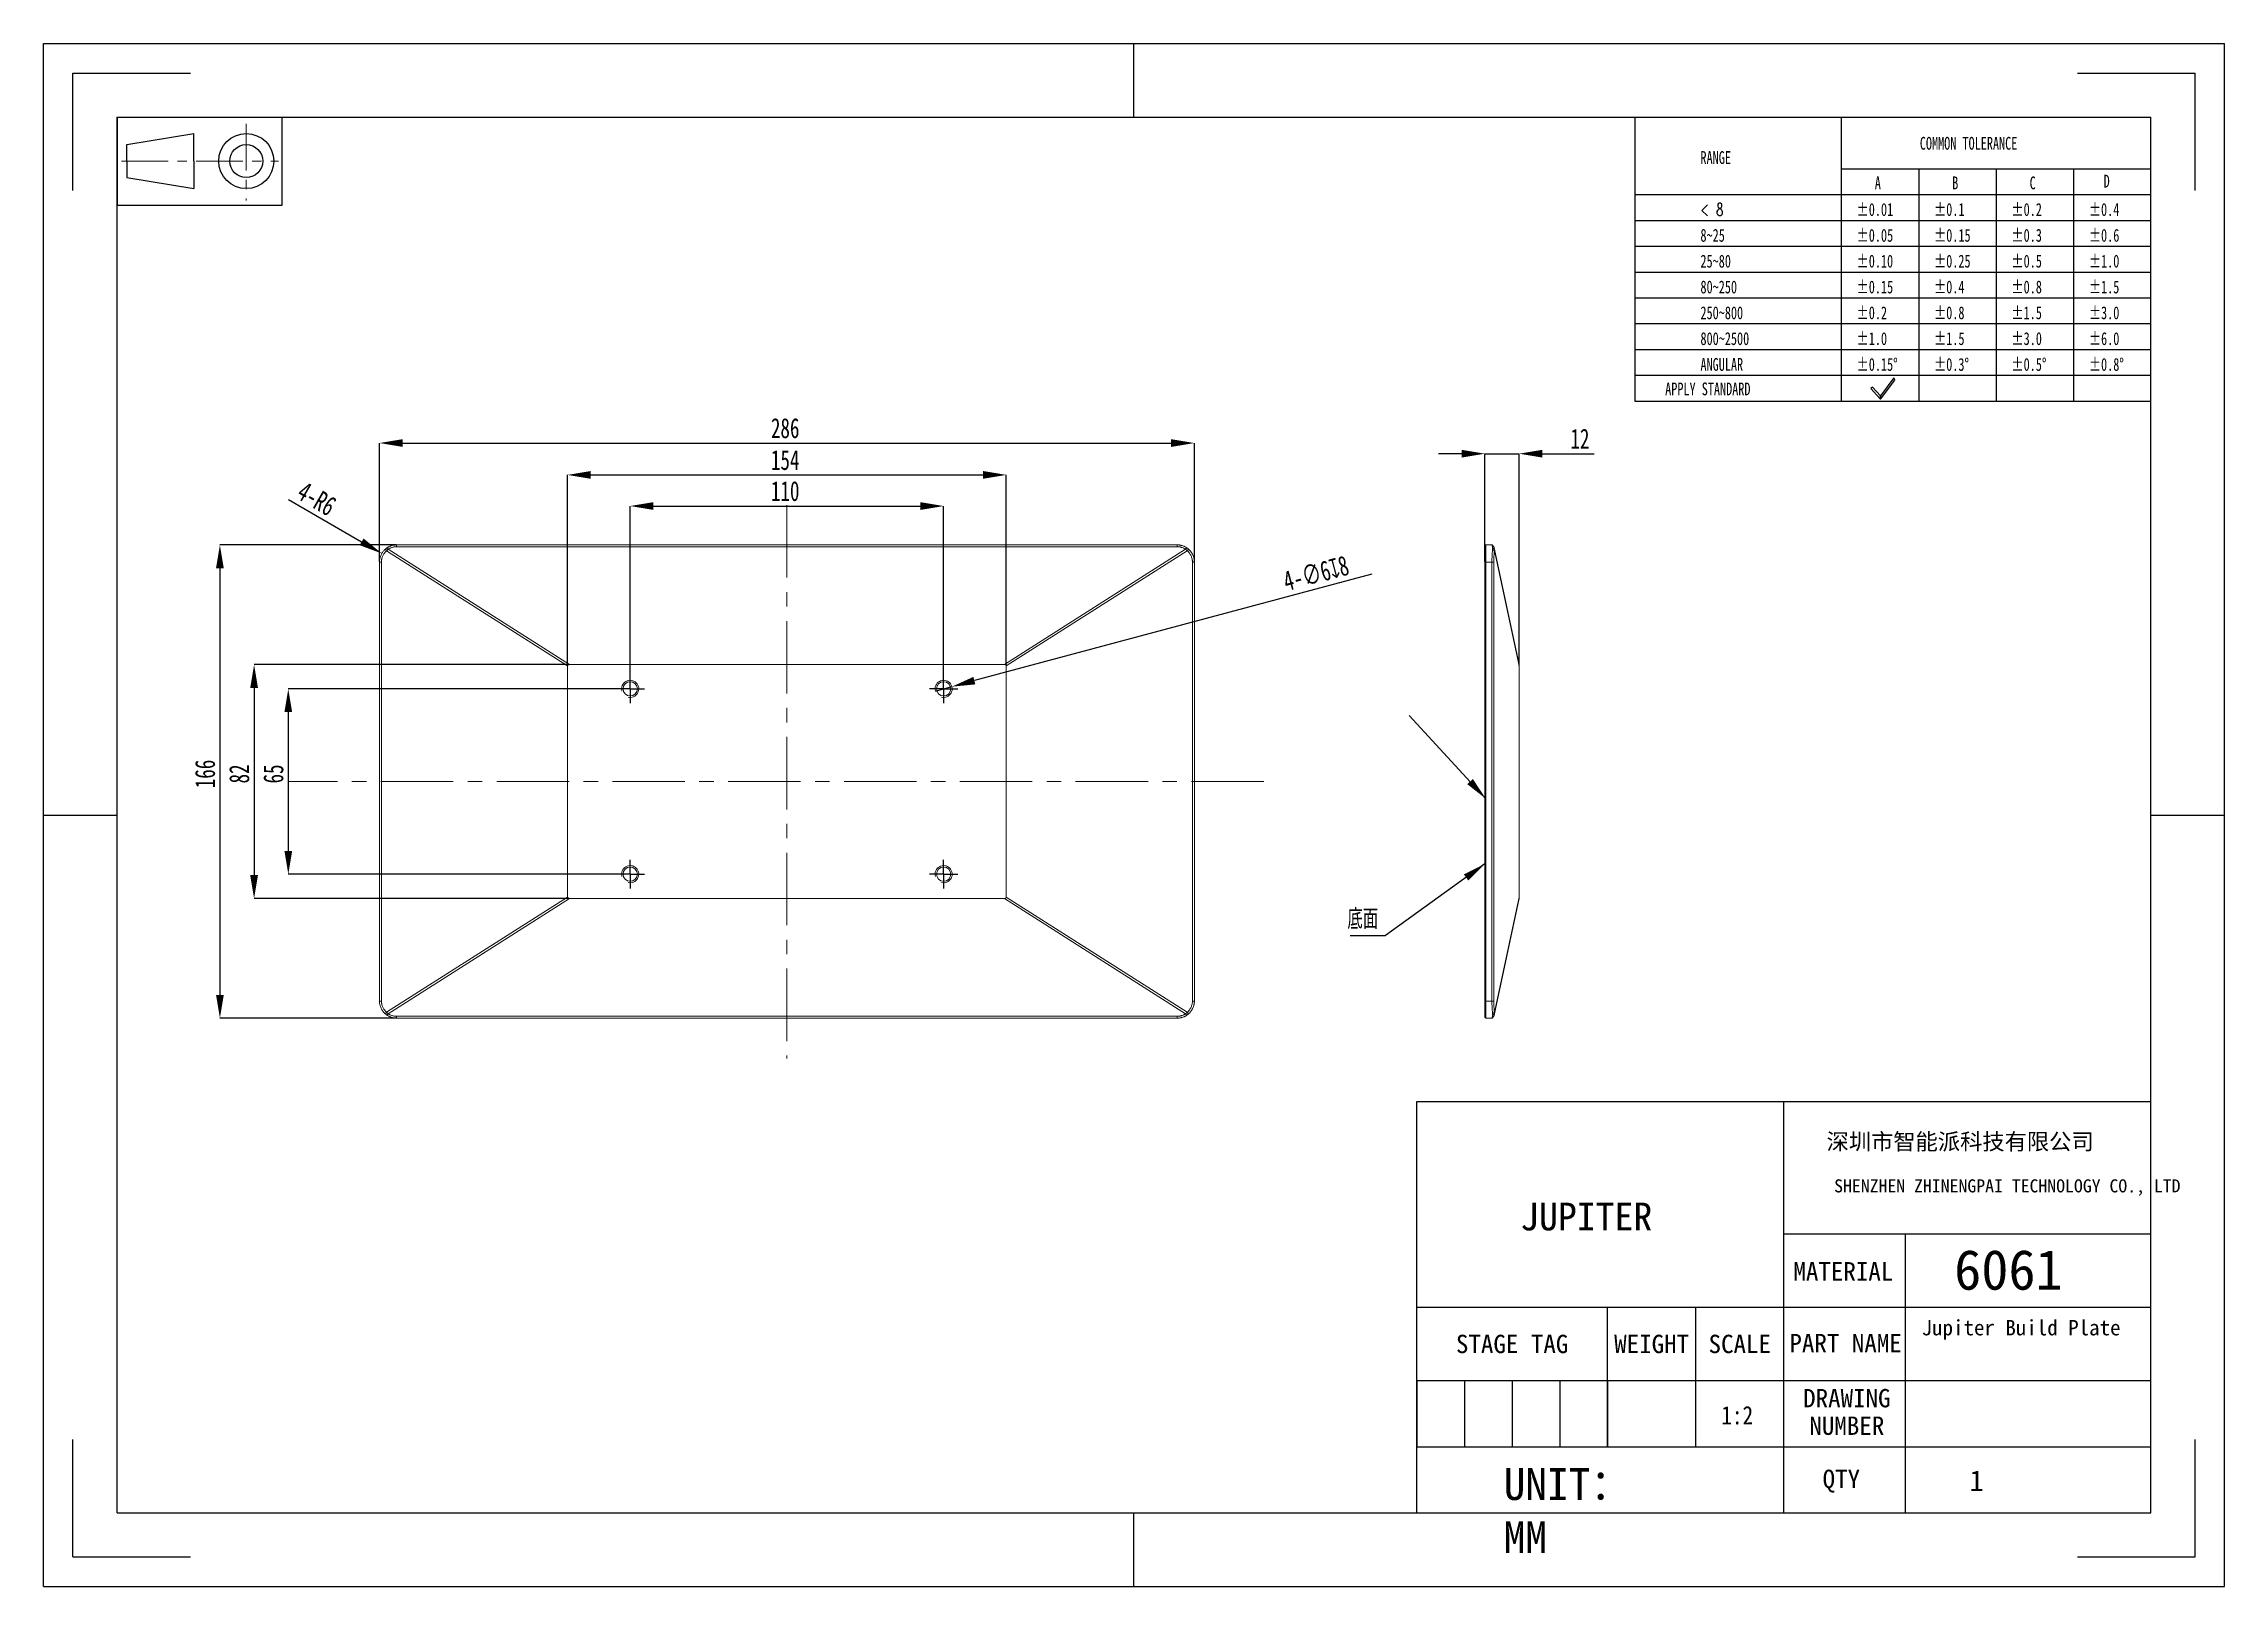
# Model space of a CAD drawing. Header units: millimetres. Extents: x 389 to 772, y 5 to 275.
import ezdxf

# ---------------------------------------------------------------- set-up
doc = ezdxf.new("R2010")
doc.units = ezdxf.units.MM
doc.header["$PDSIZE"] = -1
doc.linetypes.add('CENTER', pattern=[10.16, 6.35, -1.27, 1.27, -1.27])
doc.linetypes.add('CENTERX2', pattern=[20.32, 12.7, -2.54, 2.54, -2.54])
doc.layers.add('DEFAULT_1', color=7, linetype='CENTER', lineweight=18)
doc.layers.add('尺寸线层', color=3, linetype='Continuous', lineweight=18)
doc.layers.add('图框', color=7, linetype='Continuous')
doc.styles.add('SLDTEXTSTYLE0', font='TXT', dxfattribs={"width": 0.7, "bigfont": 'bigfont'})
doc.styles.add('SLDTEXTSTYLE4', font='TXT', dxfattribs={"width": 0.7})
doc.styles.add('SLDTEXTSTYLE5', font='TXT', dxfattribs={"width": 0.642857, "bigfont": 'bigfont'})
doc.styles.add('TEXTSTYLE_2', font='')
doc.styles.add('TEXTSTYLE_3', font='')
doc.styles.get('TEXTSTYLE_2').set_extended_font_data('宋体')
doc.styles.get('TEXTSTYLE_3').set_extended_font_data('宋体')
doc.dimstyles.new('SLDDIMSTYLE0', dxfattribs={"dimtxt": 3.5, "dimasz": 4.08, "dimexe": 0, "dimexo": 0.0625, "dimgap": 0.875, "dimtad": 2, "dimdec": 1, "dimlfac": 2, "dimrnd": 1e-09, "dimzin": 12, "dimdsep": 46, "dimtxsty": 'SLDTEXTSTYLE4', "dimsah": 1, "dimcen": 0.09, "dimadec": 0, "dimazin": 3, "dimtfac": 1, "dimtdec": 1, "dimtofl": 0, "dimtmove": 0, "dimatfit": 3, "dimfxl": 1, "dimfrac": 2, "dimtolj": 1, "dimtzin": 12, "dimarcsym": 0})
doc.dimstyles.new('SLDDIMSTYLE1', dxfattribs={"dimtxt": 3.5, "dimasz": 4.08, "dimexe": 0, "dimexo": 0.0625, "dimgap": 0.875, "dimtad": 2, "dimdec": 1, "dimlfac": 2, "dimrnd": 1e-09, "dimzin": 12, "dimdsep": 46, "dimtxsty": 'SLDTEXTSTYLE4', "dimsah": 1, "dimcen": 0, "dimadec": 0, "dimazin": 3, "dimtfac": 1, "dimtdec": 1, "dimtofl": 0, "dimtmove": 0, "dimatfit": 3, "dimfxl": 1, "dimfrac": 2, "dimtolj": 1, "dimtzin": 12, "dimarcsym": 0})
doc.dimstyles.new('SLDDIMSTYLE2', dxfattribs={"dimtxt": 3.5, "dimasz": 4.08, "dimexe": 0, "dimexo": 0.0625, "dimgap": 0.875, "dimtad": 2, "dimdec": 1, "dimlfac": 2, "dimrnd": 1e-09, "dimzin": 12, "dimdsep": 46, "dimtxsty": 'SLDTEXTSTYLE4', "dimblk1": 'NONE', "dimsah": 1, "dimcen": 0, "dimadec": 0, "dimazin": 3, "dimtfac": 1, "dimtdec": 1, "dimtmove": 0, "dimatfit": 3, "dimldrblk": 'NONE', "dimfxl": 1, "dimfrac": 2, "dimtolj": 1, "dimtzin": 12, "dimarcsym": 0})
doc.dimstyles.new('SLDDIMSTYLE3', dxfattribs={"dimtxt": 3.5, "dimasz": 4.08, "dimexe": 0, "dimexo": 0.0625, "dimgap": 0.875, "dimtad": 2, "dimdec": 1, "dimlfac": 2, "dimrnd": 1e-09, "dimzin": 12, "dimdsep": 46, "dimtxsty": 'SLDTEXTSTYLE4', "dimsah": 1, "dimcen": 0.09, "dimadec": 0, "dimazin": 3, "dimtfac": 1, "dimtdec": 1, "dimtmove": 0, "dimatfit": 0, "dimfxl": 1, "dimfrac": 2, "dimtolj": 1, "dimtzin": 12, "dimarcsym": 0})
doc.dimstyles.new('SLDDIMSTYLE4', dxfattribs={"dimtxt": 0.18, "dimasz": 4.08, "dimexe": 0, "dimexo": 0.0625, "dimgap": 0, "dimtad": 0, "dimtih": 1, "dimtoh": 1, "dimdec": 0, "dimrnd": 1e-09, "dimzin": 0, "dimdsep": 46, "dimtxsty": 'Standard', "dimsah": 1, "dimcen": 0.09, "dimadec": 0, "dimazin": 0, "dimtfac": 4.08, "dimtdec": 0, "dimtofl": 0, "dimtmove": 0, "dimatfit": 3, "dimfxl": 1, "dimfrac": 2, "dimtolj": 1, "dimtzin": 0, "dimarcsym": 0})

# ---------------------------------------------------------------- blocks, each defined once
blk = doc.blocks.new('_D')
at = {"layer": 'Defpoints', "color": 0, "transparency": 16777216}
for p in [(591.43, 205.21), (448.43, 184.34), (591.43, 184.34)]:
    blk.add_point(p, dxfattribs=at)
at = {"layer": '图框', "color": 0, "lineweight": -2, "transparency": 16777216}
for p, q in [((448.43, 184.41), (448.43, 205.21)), ((452.51, 205.21), (587.35, 205.21)), ((591.43, 184.41), (591.43, 205.21))]:
    blk.add_line(p, q, dxfattribs=at)
at = {"layer": '图框', "color": 0, "transparency": 16777216}
for points in [[(452.51, 205.89), (452.51, 204.53), (448.43, 205.21)], [(587.35, 205.89), (587.35, 204.53), (591.43, 205.21)]]:
    blk.add_solid(points, dxfattribs=at)
at = {"layer": '图框', "color": 0, "transparency": 16777216, "insert": (519.63, 209.58), "char_height": 3.5, "attachment_point": 2, "style": 'SLDTEXTSTYLE4'}
blk.add_mtext('\\A1;286', dxfattribs=at)
blk = doc.blocks.new('_D_1')
at = {"layer": 'Defpoints', "color": 0, "transparency": 16777216}
for p in [(451.43, 187.34), (420.43, 104.34), (451.43, 104.34)]:
    blk.add_point(p, dxfattribs=at)
at = {"layer": '图框', "color": 0, "lineweight": -2, "transparency": 16777216}
for p, q in [((451.37, 187.34), (420.43, 187.34)), ((420.43, 183.26), (420.43, 108.42)), ((451.37, 104.34), (420.43, 104.34))]:
    blk.add_line(p, q, dxfattribs=at)
at = {"layer": '图框', "color": 0, "transparency": 16777216}
for points in [[(419.75, 183.26), (421.11, 183.26), (420.43, 187.34)], [(419.75, 108.42), (421.11, 108.42), (420.43, 104.34)]]:
    blk.add_solid(points, dxfattribs=at)
at = {"layer": '图框', "color": 0, "transparency": 16777216, "insert": (416.06, 147.17), "char_height": 3.5, "attachment_point": 2, "rotation": 90, "style": 'SLDTEXTSTYLE4'}
blk.add_mtext('\\A1;166', dxfattribs=at)
blk = doc.blocks.new('_D_2')
at = {"layer": 'Defpoints', "color": 0, "transparency": 16777216}
for p in [(448.84, 185.84), (451.43, 184.34)]:
    blk.add_point(p, dxfattribs=at)
at = {"layer": '图框', "color": 0, "lineweight": -2, "transparency": 16777216}
blk.add_line((432.47, 195.29), (445.3, 187.88), dxfattribs=at)
at = {"layer": '图框', "color": 0, "transparency": 16777216}
blk.add_solid([(445.64, 188.47), (444.96, 187.29), (448.84, 185.84)], dxfattribs=at)
at = {"layer": '图框', "color": 0, "transparency": 16777216, "insert": (435.42, 198.64), "char_height": 3.5, "attachment_point": 1, "rotation": 330, "style": 'SLDTEXTSTYLE4'}
blk.add_mtext('\\A1;4-R6', dxfattribs=at)
blk = doc.blocks.new('_D_3')
at = {"layer": 'Defpoints', "color": 0, "transparency": 16777216}
for p in [(547.43, 194.16), (492.43, 162.09), (547.43, 162.09)]:
    blk.add_point(p, dxfattribs=at)
at = {"layer": '图框', "color": 0, "lineweight": -2, "transparency": 16777216}
for p, q in [((492.43, 162.16), (492.43, 194.16)), ((496.51, 194.16), (543.35, 194.16)), ((547.43, 162.16), (547.43, 194.16))]:
    blk.add_line(p, q, dxfattribs=at)
at = {"layer": '图框', "color": 0, "transparency": 16777216}
for points in [[(496.51, 194.84), (496.51, 193.48), (492.43, 194.16)], [(543.35, 194.84), (543.35, 193.48), (547.43, 194.16)]]:
    blk.add_solid(points, dxfattribs=at)
at = {"layer": '图框', "color": 0, "transparency": 16777216, "insert": (519.63, 198.54), "char_height": 3.5, "attachment_point": 2, "style": 'SLDTEXTSTYLE4'}
blk.add_mtext('\\A1;110', dxfattribs=at)
blk = doc.blocks.new('_D_4')
at = {"layer": 'Defpoints', "color": 0, "transparency": 16777216}
for p in [(492.43, 162.09), (432.43, 129.59), (492.43, 129.59)]:
    blk.add_point(p, dxfattribs=at)
at = {"layer": '图框', "color": 0, "lineweight": -2, "transparency": 16777216}
for p, q in [((492.37, 162.09), (432.43, 162.09)), ((432.43, 158.01), (432.43, 133.67)), ((492.37, 129.59), (432.43, 129.59))]:
    blk.add_line(p, q, dxfattribs=at)
at = {"layer": '图框', "color": 0, "transparency": 16777216}
for points in [[(431.75, 158.01), (433.11, 158.01), (432.43, 162.09)], [(431.75, 133.67), (433.11, 133.67), (432.43, 129.59)]]:
    blk.add_solid(points, dxfattribs=at)
at = {"layer": '图框', "color": 0, "transparency": 16777216, "insert": (428.06, 147.17), "char_height": 3.5, "attachment_point": 2, "rotation": 90, "style": 'SLDTEXTSTYLE4'}
blk.add_mtext('\\A1;65', dxfattribs=at)
blk = doc.blocks.new('_D_5')
at = {"layer": 'Defpoints', "color": 0, "transparency": 16777216}
for p in [(481.78, 166.34), (426.43, 125.34), (481.78, 125.34)]:
    blk.add_point(p, dxfattribs=at)
at = {"layer": '图框', "color": 0, "lineweight": -2, "transparency": 16777216}
for p, q in [((481.72, 166.34), (426.43, 166.34)), ((426.43, 162.26), (426.43, 129.42)), ((481.72, 125.34), (426.43, 125.34))]:
    blk.add_line(p, q, dxfattribs=at)
at = {"layer": '图框', "color": 0, "transparency": 16777216}
for points in [[(425.75, 162.26), (427.11, 162.26), (426.43, 166.34)], [(425.75, 129.42), (427.11, 129.42), (426.43, 125.34)]]:
    blk.add_solid(points, dxfattribs=at)
at = {"layer": '图框', "color": 0, "transparency": 16777216, "insert": (422.06, 147.17), "char_height": 3.5, "attachment_point": 2, "rotation": 90, "style": 'SLDTEXTSTYLE4'}
blk.add_mtext('\\A1;82', dxfattribs=at)
blk = doc.blocks.new('_D_6')
at = {"layer": 'Defpoints', "color": 0, "transparency": 16777216}
for p in [(558.43, 199.62), (481.43, 166.12), (558.43, 166.12)]:
    blk.add_point(p, dxfattribs=at)
at = {"layer": '图框', "color": 0, "lineweight": -2, "transparency": 16777216}
for p, q in [((481.43, 166.18), (481.43, 199.62)), ((485.51, 199.62), (554.35, 199.62)), ((558.43, 166.18), (558.43, 199.62))]:
    blk.add_line(p, q, dxfattribs=at)
at = {"layer": '图框', "color": 0, "transparency": 16777216}
for points in [[(485.51, 200.3), (485.51, 198.94), (481.43, 199.62)], [(554.35, 200.3), (554.35, 198.94), (558.43, 199.62)]]:
    blk.add_solid(points, dxfattribs=at)
at = {"layer": '图框', "color": 0, "transparency": 16777216, "insert": (519.63, 203.99), "char_height": 3.5, "attachment_point": 2, "style": 'SLDTEXTSTYLE4'}
blk.add_mtext('\\A1;154', dxfattribs=at)
blk = doc.blocks.new('_D_7')
at = {"layer": 'Defpoints', "color": 0, "transparency": 16777216}
for p in [(545.98, 161.71), (548.88, 162.48)]:
    blk.add_point(p, dxfattribs=at)
at = {"layer": '图框', "color": 0, "lineweight": -2, "transparency": 16777216}
for p, q in [((622.59, 182.23), (552.82, 163.54)), ((545.98, 161.71), (548.88, 162.48))]:
    blk.add_line(p, q, dxfattribs=at)
at = {"layer": '图框', "color": 0, "transparency": 16777216}
blk.add_solid([(552.65, 164.19), (553, 162.88), (548.88, 162.48)], dxfattribs=at)
at = {"layer": '图框', "color": 0, "transparency": 16777216, "insert": (606.71, 182.58), "char_height": 3.5, "attachment_point": 1, "rotation": 15, "style": 'SLDTEXTSTYLE4'}
blk.add_mtext('\\A1;4-∅6{\\fGDT;x}8', dxfattribs=at)
blk = doc.blocks.new('_NONE')
blk = doc.blocks.new('SW_CENTERMARKSYMBOL_0')
at = {"layer": '图框', "color": 0}
for p, q in [((-1.25, 0), (-2.5, 0)), ((0, 0), (-1.25, 0)), ((0, 1.25), (0, 2.5)), ((0, 0), (0, 1.25)), ((0, 0), (0, -1.25)), ((0, 0), (1.25, 0)), ((1.25, 0), (2.5, 0)), ((0, -1.25), (0, -2.5))]:
    blk.add_line(p, q, dxfattribs=at)
blk = doc.blocks.new('SW_CENTERMARKSYMBOL_1')
at = {"layer": '图框', "color": 0}
for p, q in [((-1.25, 0), (-2.5, 0)), ((0, 0), (-1.25, 0)), ((0, 1.25), (0, 2.5)), ((0, 0), (0, 1.25)), ((0, 0), (0, -1.25)), ((0, 0), (1.25, 0)), ((1.25, 0), (2.5, 0)), ((0, -1.25), (0, -2.5))]:
    blk.add_line(p, q, dxfattribs=at)
blk = doc.blocks.new('SW_CENTERMARKSYMBOL_2')
at = {"layer": '图框', "color": 0}
for p, q in [((-1.25, 0), (-2.5, 0)), ((0, 0), (-1.25, 0)), ((0, 1.25), (0, 2.5)), ((0, 0), (0, 1.25)), ((0, 0), (0, -1.25)), ((0, 0), (1.25, 0)), ((1.25, 0), (2.5, 0)), ((0, -1.25), (0, -2.5))]:
    blk.add_line(p, q, dxfattribs=at)
blk = doc.blocks.new('SW_CENTERMARKSYMBOL_3')
at = {"layer": '图框', "color": 0}
for p, q in [((-1.25, 0), (-2.5, 0)), ((0, 0), (-1.25, 0)), ((0, 1.25), (0, 2.5)), ((0, 0), (0, 1.25)), ((0, 0), (0, -1.25)), ((0, 0), (1.25, 0)), ((1.25, 0), (2.5, 0)), ((0, -1.25), (0, -2.5))]:
    blk.add_line(p, q, dxfattribs=at)
blk = doc.blocks.new('_D_8')
at = {"layer": 'Defpoints', "color": 0, "transparency": 16777216}
for p in [(648.42, 203.34), (642.42, 184.34), (648.42, 166.12)]:
    blk.add_point(p, dxfattribs=at)
at = {"layer": '图框', "color": 0, "lineweight": -2, "transparency": 16777216}
for p, q in [((638.34, 203.34), (634.26, 203.34)), ((642.42, 184.41), (642.42, 203.34)), ((642.42, 203.34), (648.42, 203.34)), ((648.42, 166.18), (648.42, 203.34)), ((652.5, 203.34), (661.6, 203.34))]:
    blk.add_line(p, q, dxfattribs=at)
at = {"layer": '图框', "color": 0, "transparency": 16777216}
for points in [[(638.34, 204.02), (638.34, 202.66), (642.42, 203.34)], [(652.5, 204.02), (652.5, 202.66), (648.42, 203.34)]]:
    blk.add_solid(points, dxfattribs=at)
at = {"layer": '图框', "color": 0, "transparency": 16777216, "insert": (659.09, 207.72), "char_height": 3.5, "attachment_point": 2, "style": 'SLDTEXTSTYLE4'}
blk.add_mtext('\\A1;12', dxfattribs=at)
blk = doc.blocks.new('SW_NOTE_2')
at = {"layer": '图框', "color": 0}
blk.add_line((-6.24, 0), (0, 0), dxfattribs=at)
at = {"layer": '图框', "color": 0, "insert": (-6.7, 4.6), "char_height": 3.5, "attachment_point": 1, "style": 'SLDTEXTSTYLE0'}
blk.add_mtext('底面', dxfattribs=at)
blk = doc.blocks.new('96_1')
at = {"color": 7, "linetype": 'Continuous'}
for p, q in [((-11.25, 6), (-11.25, -6)), ((11.25, -6), (11.25, 6)), ((-9.93, 2.25), (-0.82, 3.75)), ((-0.82, 0), (-0.82, 3.75)), ((-9.93, 0), (-9.93, 2.25)), ((-9.93, 0), (-9.93, -2.25)), ((-0.82, 0), (-0.82, -3.75)), ((-9.93, -2.25), (-0.82, -3.75)), ((-11.25, -6), (11.25, -6))]:
    blk.add_line(p, q, dxfattribs=at)
for radius in [3.75, 2.25]:
    blk.add_circle((6.34, 0), radius, dxfattribs=at)
at = {"layer": 'DEFAULT_1', "color": 1, "linetype": 'CENTER'}
for p, q in [((6.34, 5.05), (6.34, -5.36)), ((-10.64, 0), (10.74, 0))]:
    blk.add_line(p, q, dxfattribs=at)

msp = doc.modelspace()

# ---------------------------------------------------------------- linework, layer by layer
at = {"color": 7, "linetype": 'Continuous'}
for p, q in [((389.495, 4.678), (389.495, 275.263)), ((389.495, 275.263), (772.18, 275.263)), ((580.837, 262.378), (580.837, 275.263)), ((772.18, 4.678), (772.18, 275.263)), ((394.649, 249.493), (394.649, 270.109)), ((394.649, 270.109), (415.265, 270.109)), ((746.41, 270.109), (767.026, 270.109)), ((767.026, 249.493), (767.026, 270.109)), ((402.38, 17.563), (402.38, 262.378)), ((402.38, 262.378), (759.295, 262.378)), ((759.295, 17.563), (759.295, 262.378)), ((389.495, 139.97), (402.38, 139.97)), ((759.295, 139.97), (772.18, 139.97)), ((394.649, 9.832), (394.649, 30.448)), ((767.026, 9.832), (767.026, 30.448)), ((402.38, 17.563), (759.295, 17.563)), ((580.837, 4.678), (580.837, 17.563)), ((394.649, 9.832), (415.265, 9.832)), ((746.41, 9.832), (767.026, 9.832)), ((389.495, 4.678), (772.18, 4.678))]:
    msp.add_line(p, q, dxfattribs=at)
for p, q in [((668.722, 262.378), (668.722, 212.563)), ((704.951, 262.378), (704.951, 212.563)), ((704.951, 253.32), (759.295, 253.32)), ((718.537, 253.32), (718.537, 212.563)), ((732.123, 253.32), (732.123, 212.563)), ((745.709, 253.32), (745.709, 212.563)), ((668.722, 248.792), (759.295, 248.792)), ((668.722, 244.263), (759.295, 244.263)), ((668.722, 239.735), (759.295, 239.735)), ((668.722, 235.206), (759.295, 235.206)), ((668.722, 230.677), (759.295, 230.677)), ((668.722, 226.149), (759.295, 226.149)), ((668.722, 221.62), (759.295, 221.62)), ((668.722, 217.091), (759.295, 217.091)), ((710.422, 215.017), (710.152, 214.774)), ((710.152, 214.774), (711.85, 212.89)), ((711.822, 213.462), (710.422, 215.017)), ((714.153, 216.624), (711.822, 213.462)), ((711.85, 212.89), (714.336, 216.262)), ((714.336, 216.262), (714.153, 216.624)), ((668.722, 212.563), (759.295, 212.563)), ((711.85, 212.89), (711.822, 213.462)), ((711.822, 213.462), (711.85, 212.89))]:
    msp.add_line(p, q)
at = {"color": 7, "linetype": 'Continuous', "lineweight": 15}
for p, q in [((448.776, 184.344), (448.434, 184.344)), ((448.434, 107.344), (448.434, 184.344)), ((448.776, 184.344), (448.776, 107.344)), ((449.685, 186.324), (449.476, 186.617)), ((481.434, 166.121), (449.685, 186.324)), ((449.977, 186.582), (449.761, 186.834)), ((449.977, 186.582), (481.78, 166.344)), ((451.434, 187.025), (451.434, 187.344)), ((451.434, 187.344), (588.434, 187.344)), ((588.434, 187.025), (451.434, 187.025)), ((558.088, 166.344), (589.89, 186.582)), ((590.183, 186.324), (558.434, 166.121)), ((588.434, 187.344), (588.434, 187.025)), ((590.106, 186.834), (589.89, 186.582)), ((590.391, 186.617), (590.183, 186.324)), ((591.091, 107.344), (591.091, 184.344)), ((591.434, 184.344), (591.091, 184.344)), ((591.434, 184.344), (591.434, 107.344)), ((642.423, 187.194), (642.573, 187.344)), ((642.423, 184.344), (642.423, 187.194)), ((642.573, 184.344), (642.423, 184.344)), ((642.423, 107.344), (642.423, 184.344)), ((642.573, 187.344), (642.573, 184.344)), ((642.573, 187.344), (643.673, 187.344)), ((643.648, 184.344), (642.573, 184.344)), ((642.573, 184.344), (642.573, 107.344)), ((643.97, 184.344), (643.648, 184.344)), ((643.648, 107.344), (643.648, 184.344)), ((643.992, 187.025), (643.673, 187.344)), ((644.087, 186.582), (643.769, 186.834)), ((644.094, 186.324), (643.772, 186.617)), ((643.97, 184.344), (643.97, 107.344)), ((644.087, 186.582), (648.423, 166.344)), ((648.423, 166.121), (644.094, 186.324)), ((481.434, 125.567), (481.434, 166.121)), ((558.088, 166.344), (481.78, 166.344)), ((558.434, 125.567), (558.434, 166.121)), ((648.423, 166.344), (648.423, 166.121)), ((648.423, 125.567), (648.423, 166.121)), ((449.685, 105.363), (481.434, 125.567)), ((481.78, 125.344), (449.977, 105.106)), ((558.088, 125.344), (481.78, 125.344)), ((589.89, 105.106), (558.088, 125.344)), ((558.434, 125.567), (590.183, 105.363)), ((648.423, 125.344), (644.087, 105.106)), ((644.094, 105.363), (648.423, 125.567)), ((648.423, 125.567), (648.423, 125.344)), ((448.776, 107.344), (448.434, 107.344)), ((591.434, 107.344), (591.091, 107.344)), ((642.573, 107.344), (642.423, 107.344)), ((642.423, 104.494), (642.423, 107.344)), ((642.573, 107.344), (643.648, 107.344)), ((642.573, 107.344), (642.573, 104.344)), ((643.97, 107.344), (643.648, 107.344)), ((449.685, 105.363), (449.476, 105.07)), ((449.977, 105.106), (449.761, 104.853)), ((451.434, 104.662), (588.434, 104.662)), ((451.434, 104.662), (451.434, 104.344)), ((588.434, 104.344), (451.434, 104.344)), ((588.434, 104.344), (588.434, 104.662)), ((590.106, 104.853), (589.89, 105.106)), ((590.391, 105.07), (590.183, 105.363)), ((642.573, 104.344), (642.423, 104.494)), ((643.673, 104.344), (642.573, 104.344)), ((643.992, 104.662), (643.673, 104.344)), ((644.087, 105.106), (643.769, 104.853)), ((644.094, 105.363), (643.772, 105.07))]:
    msp.add_line(p, q, dxfattribs=at)
at = {"color": 2, "linetype": 'Continuous'}
for p, q in [((630.445, 53.641), (630.445, 89.719)), ((630.445, 53.641), (630.445, 89.719)), ((630.445, 89.719), (694.87, 89.719)), ((694.87, 40.756), (694.87, 89.719)), ((694.87, 66.526), (694.87, 89.719)), ((694.87, 89.719), (759.295, 89.719)), ((694.87, 53.641), (694.87, 89.719)), ((759.295, 66.526), (759.295, 89.719)), ((694.87, 66.526), (759.295, 66.526)), ((716.16, 66.526), (716.16, 17.563)), ((759.295, 40.756), (759.295, 66.526)), ((630.445, 17.563), (630.445, 53.641)), ((630.445, 53.641), (694.87, 53.641)), ((630.445, 40.756), (630.445, 53.641)), ((630.445, 53.641), (663.946, 53.641)), ((663.946, 40.756), (663.946, 53.641)), ((663.946, 40.756), (663.946, 53.641)), ((663.946, 53.641), (694.87, 53.641)), ((679.408, 40.756), (679.408, 53.641)), ((694.87, 53.641), (759.295, 53.641)), ((694.87, 40.756), (694.87, 53.641)), ((630.445, 29.159), (630.445, 40.756)), ((630.445, 40.756), (663.946, 40.756)), ((630.445, 40.756), (663.946, 40.756)), ((630.445, 40.756), (663.946, 40.756)), ((630.445, 40.756), (630.445, 29.159)), ((638.82, 40.756), (638.82, 29.159)), ((647.195, 40.756), (647.195, 29.159)), ((655.57, 40.756), (655.57, 29.159)), ((663.946, 29.159), (663.946, 40.756)), ((663.946, 29.159), (663.946, 40.756)), ((663.946, 40.756), (694.87, 40.756)), ((663.946, 40.756), (694.87, 40.756)), ((663.946, 40.756), (663.946, 29.159)), ((679.408, 29.159), (679.408, 40.756)), ((694.87, 17.563), (694.87, 40.756)), ((694.87, 40.756), (759.295, 40.756)), ((694.87, 40.756), (759.295, 40.756)), ((694.87, 29.159), (694.87, 40.756)), ((759.295, 17.563), (759.295, 40.756)), ((630.445, 17.563), (630.445, 29.159)), ((630.445, 29.159), (694.87, 29.159)), ((630.445, 29.159), (663.946, 29.159)), ((630.445, 29.159), (663.946, 29.159)), ((663.946, 29.159), (694.87, 29.159)), ((694.87, 17.563), (694.87, 29.159)), ((694.87, 29.159), (759.295, 29.159)), ((527.365, 17.563), (558.289, 17.563)), ((558.289, 17.563), (578.905, 17.563)), ((578.905, 17.563), (609.829, 17.563)), ((609.829, 17.563), (630.445, 17.563)), ((630.445, 17.563), (694.87, 17.563)), ((694.87, 17.563), (759.295, 17.563))]:
    msp.add_line(p, q, dxfattribs=at)
at = {"color": 7, "linetype": 'Continuous', "lineweight": 15}
for centre in [(492.434, 162.094), (547.434, 162.094), (492.434, 129.594), (547.434, 129.594)]:
    msp.add_circle(centre, 1.25, dxfattribs=at)
at = {"color": 7, "linetype": 'Continuous', "lineweight": 0}
for centre in [(492.434, 162.094), (547.434, 162.094), (492.434, 129.594), (547.434, 129.594)]:
    msp.add_arc(centre, 1.5, 255, 195, dxfattribs=at)
at = {"color": 7, "linetype": 'Continuous', "lineweight": 15}
for centre, major_axis, start_param, end_param in [((492.535, 159.185), (11.073, -7.046), 2.9638872, 3.2141954), ((547.332, 159.185), (11.073, 7.046), 6.2105826, 6.4608908), ((492.535, 132.503), (-11.073, -7.046), 6.2105826, 6.4608908), ((547.332, 132.503), (-11.073, 7.046), 2.9638872, 3.2141954)]:
    msp.add_ellipse(centre, major_axis=major_axis, ratio=0.1142909, start_param=start_param, end_param=end_param, dxfattribs=at)
for points, knots in [([(448.434, 184.344), (448.434, 184.379), (448.435, 184.451), (448.441, 184.558), (448.45, 184.665), (448.464, 184.772), (448.481, 184.878), (448.516, 185.053), (448.583, 185.296), (448.701, 185.595), (448.851, 185.882), (449.01, 186.119), (449.168, 186.314), (449.314, 186.472), (449.422, 186.568), (449.476, 186.617)], [0, 0, 0, 0, 0.04146468, 0.08299029, 0.12457756, 0.16622725, 0.20794009, 0.24971683, 0.37381704, 0.499481, 0.6231242, 0.74952793, 0.83112898, 0.91461863, 1, 1, 1, 1]), ([(449.685, 186.324), (449.661, 186.304), (449.614, 186.263), (449.547, 186.198), (449.471, 186.119), (449.388, 186.026), (449.271, 185.879), (449.14, 185.685), (449.009, 185.435), (448.906, 185.174), (448.844, 184.948), (448.809, 184.764), (448.79, 184.624), (448.778, 184.484), (448.777, 184.39), (448.776, 184.344)], [0, 0, 0, 0, 0.0417587, 0.0835363, 0.1253866, 0.1879921, 0.2506419, 0.3757325, 0.5007139, 0.6256011, 0.7504136, 0.812738, 0.8752202, 0.9376181, 1, 1, 1, 1]), ([(449.476, 186.617), (449.499, 186.637), (449.545, 186.675), (449.615, 186.73), (449.687, 186.784), (449.737, 186.817), (449.761, 186.834)], [0, 0, 0, 0, 0.2494136, 0.5000738, 0.7484737, 1, 1, 1, 1]), ([(449.977, 186.582), (449.96, 186.568), (449.926, 186.541), (449.876, 186.5), (449.819, 186.45), (449.755, 186.392), (449.708, 186.347), (449.685, 186.324)], [0, 0, 0, 0, 0.16820806, 0.334381, 0.49854185, 0.75031581, 1, 1, 1, 1]), ([(449.761, 186.834), (449.793, 186.855), (449.855, 186.896), (449.951, 186.952), (450.048, 187.005), (450.18, 187.071), (450.349, 187.144), (450.559, 187.216), (450.774, 187.273), (450.993, 187.314), (451.213, 187.339), (451.36, 187.342), (451.434, 187.344)], [0, 0, 0, 0, 0.0633566, 0.1262452, 0.1886679, 0.2506269, 0.3763153, 0.5007169, 0.6263128, 0.7513766, 0.8759313, 1, 1, 1, 1]), ([(451.434, 187.025), (451.401, 187.025), (451.337, 187.024), (451.241, 187.019), (451.144, 187.01), (451.017, 186.993), (450.858, 186.964), (450.671, 186.914), (450.489, 186.851), (450.311, 186.775), (450.168, 186.7), (450.057, 186.635), (450.004, 186.599), (449.977, 186.582)], [0, 0, 0, 0, 0.0623528, 0.1246523, 0.1869879, 0.2494485, 0.3742274, 0.4990969, 0.624084, 0.749213, 0.8745053, 0.9372021, 1, 1, 1, 1]), ([(588.434, 187.344), (588.476, 187.343), (588.56, 187.342), (588.685, 187.334), (588.811, 187.321), (588.937, 187.302), (589.061, 187.278), (589.185, 187.249), (589.338, 187.206), (589.518, 187.144), (589.721, 187.056), (589.919, 186.954), (590.043, 186.875), (590.106, 186.834)], [0, 0, 0, 0, 0.0708435, 0.1418436, 0.2130046, 0.284331, 0.3558269, 0.4274966, 0.4993444, 0.6237276, 0.7494255, 0.8737743, 1, 1, 1, 1]), ([(589.89, 186.582), (589.863, 186.599), (589.81, 186.635), (589.727, 186.684), (589.642, 186.73), (589.526, 186.788), (589.379, 186.851), (589.196, 186.914), (589.009, 186.964), (588.819, 186.999), (588.659, 187.017), (588.53, 187.024), (588.466, 187.025), (588.434, 187.025)], [0, 0, 0, 0, 0.06277144, 0.12543838, 0.18808844, 0.25080931, 0.37593833, 0.50092547, 0.62579497, 0.75057392, 0.8752914, 0.93762088, 1, 1, 1, 1]), ([(590.183, 186.324), (590.167, 186.339), (590.136, 186.37), (590.088, 186.414), (590.032, 186.464), (589.966, 186.521), (589.916, 186.561), (589.89, 186.582)], [0, 0, 0, 0, 0.1662221, 0.3333809, 0.501504, 0.74845, 1, 1, 1, 1]), ([(590.106, 186.834), (590.131, 186.817), (590.18, 186.784), (590.252, 186.73), (590.322, 186.675), (590.368, 186.637), (590.391, 186.617)], [0, 0, 0, 0, 0.2515008, 0.4999261, 0.7505618, 1, 1, 1, 1]), ([(591.091, 184.344), (591.091, 184.375), (591.09, 184.437), (591.085, 184.531), (591.075, 184.64), (591.059, 184.763), (591.023, 184.948), (590.961, 185.174), (590.858, 185.435), (590.727, 185.685), (590.596, 185.879), (590.48, 186.026), (590.386, 186.131), (590.288, 186.231), (590.218, 186.293), (590.183, 186.324)], [0, 0, 0, 0, 0.0415443, 0.0831222, 0.1247881, 0.1871491, 0.2495947, 0.3744072, 0.4992944, 0.6242758, 0.7493664, 0.8118946, 0.8746216, 0.9373016, 1, 1, 1, 1]), ([(590.391, 186.617), (590.418, 186.593), (590.473, 186.545), (590.552, 186.469), (590.627, 186.391), (590.699, 186.312), (590.767, 186.23), (590.877, 186.09), (591.016, 185.882), (591.166, 185.595), (591.285, 185.296), (591.361, 185.019), (591.405, 184.772), (591.429, 184.558), (591.432, 184.415), (591.434, 184.344)], [0, 0, 0, 0, 0.0429318, 0.0853912, 0.1273785, 0.1688943, 0.2099388, 0.2505124, 0.3769067, 0.5005595, 0.6262139, 0.7503237, 0.8337955, 0.9170189, 1, 1, 1, 1]), ([(643.648, 184.344), (643.648, 184.379), (643.648, 184.451), (643.649, 184.558), (643.65, 184.665), (643.651, 184.772), (643.653, 184.878), (643.658, 185.053), (643.665, 185.296), (643.679, 185.595), (643.697, 185.882), (643.716, 186.119), (643.735, 186.314), (643.752, 186.472), (643.765, 186.568), (643.772, 186.617)], [0, 0, 0, 0, 0.04146468, 0.08299029, 0.12457756, 0.16622725, 0.20794009, 0.24971683, 0.37381704, 0.499481, 0.6231242, 0.74952793, 0.83112898, 0.91461863, 1, 1, 1, 1]), ([(643.769, 186.834), (643.765, 186.855), (643.757, 186.896), (643.747, 186.952), (643.737, 187.005), (643.724, 187.071), (643.711, 187.144), (643.697, 187.216), (643.687, 187.273), (643.679, 187.314), (643.674, 187.339), (643.674, 187.342), (643.673, 187.344)], [0, 0, 0, 0, 0.0633566, 0.1262452, 0.1886679, 0.2506269, 0.3763153, 0.5007169, 0.6263128, 0.7513766, 0.8759313, 1, 1, 1, 1]), ([(643.772, 186.617), (643.774, 186.637), (643.778, 186.675), (643.779, 186.73), (643.777, 186.784), (643.771, 186.817), (643.769, 186.834)], [0, 0, 0, 0, 0.2494136, 0.5000738, 0.7484737, 1, 1, 1, 1]), ([(644.094, 186.324), (644.091, 186.304), (644.084, 186.263), (644.075, 186.198), (644.065, 186.119), (644.054, 186.026), (644.038, 185.879), (644.02, 185.685), (644.002, 185.435), (643.988, 185.174), (643.979, 184.948), (643.975, 184.764), (643.972, 184.624), (643.97, 184.484), (643.97, 184.39), (643.97, 184.344)], [0, 0, 0, 0, 0.0417587, 0.0835363, 0.1253866, 0.1879921, 0.2506419, 0.3757325, 0.5007139, 0.6256011, 0.7504136, 0.812738, 0.8752202, 0.9376181, 1, 1, 1, 1]), ([(643.992, 187.025), (643.992, 187.025), (643.992, 187.024), (643.993, 187.019), (643.995, 187.01), (643.999, 186.993), (644.005, 186.964), (644.015, 186.914), (644.029, 186.851), (644.045, 186.775), (644.061, 186.7), (644.075, 186.635), (644.083, 186.599), (644.087, 186.582)], [0, 0, 0, 0, 0.0623528, 0.1246523, 0.1869879, 0.2494485, 0.3742274, 0.4990969, 0.624084, 0.749213, 0.8745053, 0.9372021, 1, 1, 1, 1]), ([(644.087, 186.582), (644.089, 186.568), (644.095, 186.541), (644.099, 186.5), (644.102, 186.45), (644.102, 186.392), (644.097, 186.347), (644.094, 186.324)], [0, 0, 0, 0, 0.16820806, 0.334381, 0.49854185, 0.75031581, 1, 1, 1, 1]), ([(449.476, 105.07), (449.449, 105.094), (449.394, 105.143), (449.315, 105.219), (449.24, 105.296), (449.168, 105.376), (449.1, 105.457), (448.991, 105.598), (448.851, 105.806), (448.701, 106.092), (448.583, 106.391), (448.506, 106.669), (448.462, 106.915), (448.438, 107.129), (448.435, 107.272), (448.434, 107.344)], [0, 0, 0, 0, 0.0429318, 0.0853912, 0.1273785, 0.1688943, 0.2099388, 0.2505124, 0.3769067, 0.5005595, 0.6262139, 0.7503237, 0.8337955, 0.9170189, 1, 1, 1, 1]), ([(448.776, 107.344), (448.776, 107.312), (448.777, 107.25), (448.782, 107.157), (448.792, 107.048), (448.809, 106.924), (448.844, 106.74), (448.906, 106.514), (449.009, 106.252), (449.14, 106.003), (449.271, 105.808), (449.388, 105.661), (449.481, 105.556), (449.579, 105.456), (449.65, 105.394), (449.685, 105.363)], [0, 0, 0, 0, 0.0415443, 0.0831222, 0.1247881, 0.1871491, 0.2495947, 0.3744072, 0.4992944, 0.6242758, 0.7493664, 0.8118946, 0.8746216, 0.9373016, 1, 1, 1, 1]), ([(590.183, 105.363), (590.206, 105.383), (590.253, 105.425), (590.32, 105.49), (590.397, 105.568), (590.479, 105.661), (590.596, 105.808), (590.727, 106.003), (590.858, 106.252), (590.961, 106.514), (591.023, 106.74), (591.059, 106.924), (591.077, 107.063), (591.089, 107.203), (591.09, 107.297), (591.091, 107.344)], [0, 0, 0, 0, 0.0417587, 0.0835363, 0.1253866, 0.1879921, 0.2506419, 0.3757325, 0.5007139, 0.6256011, 0.7504136, 0.812738, 0.8752202, 0.9376181, 1, 1, 1, 1]), ([(591.434, 107.344), (591.433, 107.308), (591.432, 107.236), (591.427, 107.129), (591.417, 107.022), (591.404, 106.916), (591.386, 106.809), (591.351, 106.634), (591.285, 106.391), (591.166, 106.092), (591.016, 105.806), (590.857, 105.568), (590.699, 105.374), (590.553, 105.216), (590.445, 105.119), (590.391, 105.07)], [0, 0, 0, 0, 0.0414647, 0.0829903, 0.1245776, 0.1662272, 0.2079401, 0.2497168, 0.373817, 0.499481, 0.6231242, 0.7495279, 0.831129, 0.9146186, 1, 1, 1, 1]), ([(643.772, 105.07), (643.768, 105.094), (643.762, 105.143), (643.752, 105.219), (643.744, 105.296), (643.735, 105.376), (643.727, 105.457), (643.714, 105.598), (643.697, 105.806), (643.679, 106.092), (643.665, 106.391), (643.656, 106.669), (643.651, 106.915), (643.648, 107.129), (643.648, 107.272), (643.648, 107.344)], [0, 0, 0, 0, 0.0429318, 0.0853912, 0.1273785, 0.1688943, 0.2099388, 0.2505124, 0.3769067, 0.5005595, 0.6262139, 0.7503237, 0.8337955, 0.9170189, 1, 1, 1, 1]), ([(643.97, 107.344), (643.97, 107.312), (643.97, 107.25), (643.971, 107.157), (643.972, 107.048), (643.975, 106.924), (643.979, 106.74), (643.988, 106.514), (644.002, 106.252), (644.02, 106.003), (644.038, 105.808), (644.054, 105.661), (644.066, 105.556), (644.08, 105.456), (644.089, 105.394), (644.094, 105.363)], [0, 0, 0, 0, 0.0415443, 0.0831222, 0.1247881, 0.1871491, 0.2495947, 0.3744072, 0.4992944, 0.6242758, 0.7493664, 0.8118946, 0.8746216, 0.9373016, 1, 1, 1, 1]), ([(449.761, 104.853), (449.737, 104.87), (449.687, 104.903), (449.615, 104.957), (449.545, 105.012), (449.499, 105.051), (449.476, 105.07)], [0, 0, 0, 0, 0.25150079, 0.49992614, 0.75056176, 1, 1, 1, 1]), ([(449.685, 105.363), (449.7, 105.348), (449.731, 105.318), (449.779, 105.273), (449.835, 105.223), (449.901, 105.166), (449.951, 105.126), (449.977, 105.106)], [0, 0, 0, 0, 0.1662221, 0.3333809, 0.501504, 0.74845, 1, 1, 1, 1]), ([(451.434, 104.344), (451.392, 104.344), (451.308, 104.345), (451.182, 104.353), (451.056, 104.367), (450.931, 104.385), (450.806, 104.409), (450.682, 104.438), (450.529, 104.481), (450.349, 104.543), (450.146, 104.631), (449.948, 104.733), (449.824, 104.813), (449.761, 104.853)], [0, 0, 0, 0, 0.0708435, 0.1418436, 0.2130046, 0.284331, 0.3558269, 0.4274966, 0.4993444, 0.6237276, 0.7494255, 0.8737743, 1, 1, 1, 1]), ([(449.977, 105.106), (450.004, 105.088), (450.057, 105.053), (450.141, 105.003), (450.225, 104.957), (450.341, 104.9), (450.489, 104.836), (450.671, 104.773), (450.858, 104.724), (451.048, 104.688), (451.208, 104.67), (451.337, 104.663), (451.401, 104.662), (451.434, 104.662)], [0, 0, 0, 0, 0.0627714, 0.1254384, 0.1880884, 0.2508093, 0.3759383, 0.5009255, 0.625795, 0.7505739, 0.8752914, 0.9376209, 1, 1, 1, 1]), ([(588.434, 104.662), (588.466, 104.662), (588.53, 104.663), (588.627, 104.668), (588.723, 104.677), (588.85, 104.694), (589.009, 104.724), (589.196, 104.773), (589.379, 104.836), (589.556, 104.912), (589.699, 104.987), (589.81, 105.053), (589.863, 105.088), (589.89, 105.106)], [0, 0, 0, 0, 0.0623528, 0.1246523, 0.1869879, 0.2494485, 0.3742274, 0.4990969, 0.624084, 0.749213, 0.8745053, 0.9372021, 1, 1, 1, 1]), ([(590.106, 104.853), (590.075, 104.832), (590.012, 104.792), (589.917, 104.735), (589.819, 104.682), (589.687, 104.616), (589.518, 104.544), (589.308, 104.471), (589.093, 104.414), (588.874, 104.374), (588.654, 104.348), (588.507, 104.345), (588.434, 104.344)], [0, 0, 0, 0, 0.0633566, 0.1262452, 0.1886679, 0.2506269, 0.3763153, 0.5007169, 0.6263128, 0.7513766, 0.8759313, 1, 1, 1, 1]), ([(589.89, 105.106), (589.907, 105.119), (589.941, 105.146), (589.991, 105.188), (590.048, 105.237), (590.112, 105.295), (590.159, 105.34), (590.183, 105.363)], [0, 0, 0, 0, 0.1682081, 0.334381, 0.4985419, 0.7503158, 1, 1, 1, 1]), ([(590.391, 105.07), (590.368, 105.051), (590.322, 105.012), (590.252, 104.957), (590.18, 104.903), (590.131, 104.87), (590.106, 104.853)], [0, 0, 0, 0, 0.24941359, 0.5000738, 0.74847369, 1, 1, 1, 1]), ([(643.673, 104.344), (643.674, 104.344), (643.674, 104.345), (643.675, 104.353), (643.678, 104.367), (643.681, 104.385), (643.686, 104.409), (643.691, 104.438), (643.699, 104.481), (643.711, 104.543), (643.727, 104.631), (643.746, 104.733), (643.761, 104.813), (643.769, 104.853)], [0, 0, 0, 0, 0.0708435, 0.1418436, 0.2130046, 0.284331, 0.3558269, 0.4274966, 0.4993444, 0.6237276, 0.7494255, 0.8737743, 1, 1, 1, 1]), ([(643.769, 104.853), (643.771, 104.87), (643.777, 104.903), (643.779, 104.957), (643.778, 105.012), (643.774, 105.051), (643.772, 105.07)], [0, 0, 0, 0, 0.25150079, 0.49992614, 0.75056176, 1, 1, 1, 1]), ([(644.087, 105.106), (644.083, 105.088), (644.075, 105.053), (644.065, 105.003), (644.055, 104.957), (644.043, 104.9), (644.029, 104.836), (644.015, 104.773), (644.005, 104.724), (643.997, 104.688), (643.993, 104.67), (643.992, 104.663), (643.992, 104.662), (643.992, 104.662)], [0, 0, 0, 0, 0.0627714, 0.1254384, 0.1880884, 0.2508093, 0.3759383, 0.5009255, 0.625795, 0.7505739, 0.8752914, 0.9376209, 1, 1, 1, 1]), ([(644.094, 105.363), (644.096, 105.348), (644.1, 105.318), (644.102, 105.273), (644.102, 105.223), (644.098, 105.166), (644.091, 105.126), (644.087, 105.106)], [0, 0, 0, 0, 0.1662221, 0.3333809, 0.501504, 0.74845, 1, 1, 1, 1])]:
    msp.add_open_spline(points, degree=3, knots=knots, dxfattribs=at)
at = {"layer": '图框', "linetype": 'CENTERX2', "lineweight": 0}
for p, q in [((519.934, 194.302), (519.934, 97.259)), ((603.62, 145.844), (432.588, 145.844))]:
    msp.add_line(p, q, dxfattribs=at)

# ---------------------------------------------------------------- block references
at = {"color": 2, "linetype": 'Continuous', "xscale": 1.288499418886255, "yscale": 1.288499418886255, "zscale": 1.288499418886255}
msp.add_blockref('96_1', (416.889, 254.667), dxfattribs=at)
at = {"layer": '图框'}
for name, p in [('SW_CENTERMARKSYMBOL_0', (492.434, 162.094)), ('SW_CENTERMARKSYMBOL_1', (547.434, 162.094)), ('SW_CENTERMARKSYMBOL_3', (492.434, 129.594)), ('SW_CENTERMARKSYMBOL_2', (547.434, 129.594))]:
    msp.add_blockref(name, p, dxfattribs=at)
at = {"layer": '图框', "color": 3}
msp.add_blockref('SW_NOTE_2', (624.997, 118.863), dxfattribs=at)

# ---------------------------------------------------------------- texts
at = {"attachment_point": 1}
for s, insert, char_height, width, style in [('RANGE', (680.241, 256.408), 2.246, 22.05942, 'SLDTEXTSTYLE4'), ('COMMON TOLERANCE', (718.733, 258.909), 2.24599, 73.94176, 'SLDTEXTSTYLE4'), ('A', (710.833, 251.964), 2.246, 3.245, 'SLDTEXTSTYLE4'), ('B', (724.419, 251.964), 2.246, 3.19312, 'SLDTEXTSTYLE4'), ('C', (738.005, 251.964), 2.246, 3.23085, 'SLDTEXTSTYLE4'), ('D', (750.989, 252.269), 2.246, 3.19312, 'SLDTEXTSTYLE4'), ('< 8', (680.241, 247.294), 2.246, 10.7794, 'SLDTEXTSTYLE5'), ('%%P0.01', (707.638, 247.294), 2.246, 15.72506, 'SLDTEXTSTYLE4'), ('%%P0.1', (721.224, 247.294), 2.246, 11.79144, 'SLDTEXTSTYLE4'), ('%%P0.2', (734.81, 247.294), 2.246, 13.41394, 'SLDTEXTSTYLE4'), ('%%P0.4', (748.396, 247.294), 2.246, 13.36206, 'SLDTEXTSTYLE4'), ('8~25', (680.241, 242.766), 2.246, 17.39473, 'SLDTEXTSTYLE4'), ('%%P0.05', (707.638, 242.766), 2.246, 17.34757, 'SLDTEXTSTYLE4'), ('%%P0.15', (721.224, 242.766), 2.246, 16.5599, 'SLDTEXTSTYLE4'), ('%%P0.3', (734.81, 242.766), 2.246, 13.41394, 'SLDTEXTSTYLE4'), ('%%P0.6', (748.396, 242.766), 2.246, 13.41394, 'SLDTEXTSTYLE4'), ('25~80', (680.241, 238.237), 2.246, 21.32836, 'SLDTEXTSTYLE4'), ('%%P0.10', (707.638, 238.237), 2.246, 15.77695, 'SLDTEXTSTYLE4'), ('%%P0.25', (721.224, 238.237), 2.246, 18.13052, 'SLDTEXTSTYLE4'), ('%%P0.5', (734.81, 238.237), 2.246, 13.41394, 'SLDTEXTSTYLE4'), ('%%P1.0', (748.396, 238.237), 2.246, 11.84332, 'SLDTEXTSTYLE4'), ('80~250', (680.241, 233.708), 2.246, 25.26198, 'SLDTEXTSTYLE4'), ('%%P0.15', (707.638, 233.708), 2.246, 16.5599, 'SLDTEXTSTYLE4'), ('%%P0.4', (721.224, 233.708), 2.246, 13.36206, 'SLDTEXTSTYLE4'), ('%%P0.8', (734.81, 233.708), 2.246, 13.41394, 'SLDTEXTSTYLE4'), ('%%P1.5', (748.396, 233.708), 2.246, 12.62627, 'SLDTEXTSTYLE4'), ('250~800', (680.241, 229.18), 2.246, 29.1956, 'SLDTEXTSTYLE4'), ('%%P0.2', (707.638, 229.18), 2.246, 13.41394, 'SLDTEXTSTYLE4'), ('%%P0.8', (721.224, 229.18), 2.246, 13.41394, 'SLDTEXTSTYLE4'), ('%%P1.5', (734.81, 229.18), 2.246, 12.62627, 'SLDTEXTSTYLE4'), ('%%P3.0', (748.396, 229.18), 2.246, 13.41394, 'SLDTEXTSTYLE4'), ('800~2500', (680.241, 224.651), 2.246, 33.12923, 'SLDTEXTSTYLE4'), ('%%P1.0', (707.638, 224.651), 2.246, 11.84332, 'SLDTEXTSTYLE4'), ('%%P1.5', (721.224, 224.651), 2.246, 12.62627, 'SLDTEXTSTYLE4'), ('%%P3.0', (734.81, 224.651), 2.246, 13.41394, 'SLDTEXTSTYLE4'), ('%%P6.0', (748.396, 224.651), 2.246, 13.41394, 'SLDTEXTSTYLE4'), ('ANGULAR', (680.241, 220.123), 2.246, 31.54446, 'SLDTEXTSTYLE4'), ('%%P0.15%%D', (707.638, 220.123), 2.246, 19.72472, 'SLDTEXTSTYLE4'), ('%%P0.3%%D', (721.224, 220.123), 2.246, 16.57876, 'SLDTEXTSTYLE4'), ('%%P0.5%%D', (734.81, 220.123), 2.246, 16.57876, 'SLDTEXTSTYLE4'), ('%%P0.8%%D', (748.396, 220.123), 2.246, 16.57876, 'SLDTEXTSTYLE4'), ('APPLY STANDARD', (674.047, 215.824), 2.24599, 64.56049, 'SLDTEXTSTYLE4')]:
    msp.add_mtext(s, dxfattribs=dict(at, insert=insert, char_height=char_height, width=width, style=style))
at = {"color": 7, "linetype": 'Continuous', "insert": (725.807, 84.122), "char_height": 2.86391, "width": 67.94821, "attachment_point": 2, "style": 'TEXTSTYLE_2'}
msp.add_mtext('深圳市智能派科技有限公司', dxfattribs=at)
at = {"color": 7, "linetype": 'Continuous', "attachment_point": 2, "line_spacing_factor": 0.9, "style": 'TEXTSTYLE_3'}
for s, insert, char_height, width in [('MATERIAL\\P ', (705.32, 61.541), 3.2212, 46.56486), ('STAGE TAG ', (647.195, 48.809), 3.2212, 38.95697), ('WEIGHT', (671.677, 48.809), 3.2212, 14.15588), ('SCALE', (687.139, 48.809), 3.2212, 14.15588), ('PART NAME', (705.713, 48.956), 3.2212, 26.98848), ('DRAWING NUMBER', (705.928, 39.301), 3.22125, 26.98848), ('QTY', (704.963, 25.148), 3.2212, 35.95561)]:
    msp.add_mtext(s, dxfattribs=dict(at, insert=insert, char_height=char_height, width=width))
at = {"insert": (683.895, 33.029), "char_height": 3.22125, "width": 7.72133, "attachment_point": 7}
msp.add_mtext('{\\W0.85;1:2}', dxfattribs=at)
at = {"layer": '尺寸线层', "attachment_point": 1}
for s, insert, char_height, width in [('SHENZHEN ZHINENGPAI TECHNOLOGY CO., LTD', (703.7, 76.069), 2.29113, 64.82652), ('JUPITER', (648.597, 71.987), 4.8671, 39.72038), ('6061', (724.762, 63.711), 7, 24.85263), ('UNIT：MM', (645.712, 25.421), 5.5885, 21.66224)]:
    msp.add_mtext(s, dxfattribs=dict(at, insert=insert, char_height=char_height, width=width))
at = {"layer": '尺寸线层', "linetype": 'CENTERX2', "insert": (719.058, 51.403), "char_height": 3.6, "width": 45.60353, "attachment_point": 1}
msp.add_mtext('{\\H0.75x;Jupiter Build Plate}', dxfattribs=at)
at = {"layer": '尺寸线层', "ltscale": 0.2, "insert": (727.46, 25.038), "char_height": 3.65, "width": 21.89288, "attachment_point": 1}
msp.add_mtext('1\\P\\P', dxfattribs=at)

# ---------------------------------------------------------------- dimensions: what is measured, and where the dimension line sits
at = {"layer": '图框', "color": 3}
for base, p1, p2, angle, picture, middle in [((591.434, 205.208), (448.434, 184.344), (591.434, 184.344), 0, '_D', (519.632, 205.208)), ((558.434, 199.615), (481.434, 166.121), (558.434, 166.121), 0, '_D_6', (519.632, 199.615)), ((547.434, 194.162), (492.434, 162.094), (547.434, 162.094), 0, '_D_3', (519.632, 194.162)), ((420.433, 104.344), (451.434, 187.344), (451.434, 104.344), 90, '_D_1', (420.433, 147.167)), ((426.433, 125.344), (481.78, 166.344), (481.78, 125.344), 90, '_D_5', (426.433, 147.167)), ((432.433, 129.594), (492.434, 162.094), (492.434, 129.594), 90, '_D_4', (432.433, 147.167))]:
    dim = msp.add_linear_dim(base=base, p1=p1, p2=p2, angle=angle, dimstyle='SLDDIMSTYLE0', dxfattribs=at)
    dim.commit()
    dim.dimension.update_dxf_attribs({"geometry": picture, "text_midpoint": middle, "dimtype": 160})
dim = msp.add_linear_dim(base=(648.423, 203.344), p1=(642.423, 184.344), p2=(648.423, 166.121), dimstyle='SLDDIMSTYLE3', dxfattribs=at)
dim.commit()
dim.dimension.update_dxf_attribs({"geometry": '_D_8', "text_midpoint": (659.092, 203.344), "dimtype": 160})
dim = msp.add_radius_dim(center=(451.434, 184.344), mpoint=(448.836, 185.844), text='4-<>', dimstyle='SLDDIMSTYLE1', dxfattribs=at)
dim.commit()
dim.dimension.update_dxf_attribs({"geometry": '_D_2', "text_midpoint": (438.434, 194.88)})
dim = msp.add_diameter_dim_2p(p1=(545.985, 161.705), p2=(548.882, 162.482), text='4-<>{\\fGDT;x}8', dimstyle='SLDDIMSTYLE2', dxfattribs=at)
dim.commit()
dim.dimension.update_dxf_attribs({"geometry": '_D_7', "text_midpoint": (614.802, 180.145), "dimtype": 163})

# ---------------------------------------------------------------- leaders
at = {"layer": '图框'}
msp.add_leader([(642.573, 142.83), (629.137, 157.436)], dimstyle='SLDDIMSTYLE4', dxfattribs=at)
at = {"layer": '图框', "color": 3}
msp.add_leader([(642.423, 131.404), (624.997, 118.863)], dimstyle='SLDDIMSTYLE4', dxfattribs=at)

doc.saveas('drawing.dxf')
